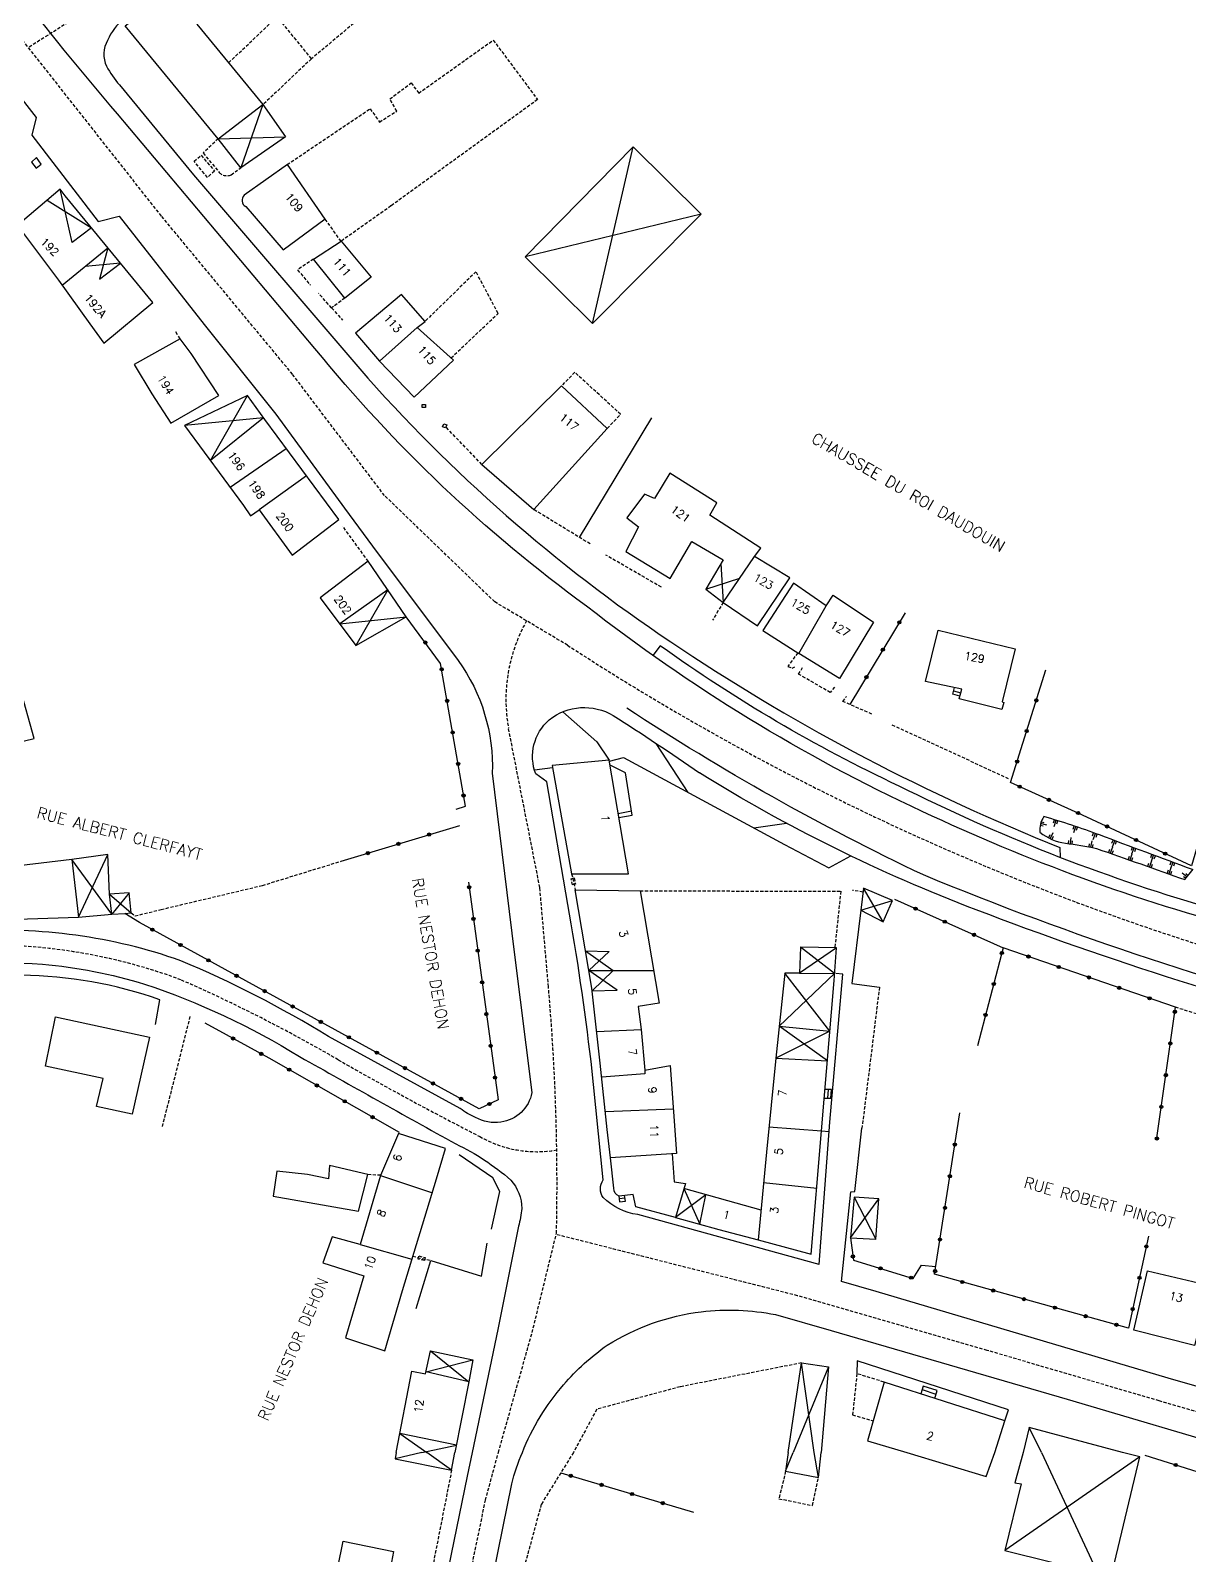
# Model space of a CAD drawing. Header units: millimetres. Extents: x 124000 to 125000, y 125000 to 126000.
# Drawn here: x 124562.6 to 124743.6, y 125233.9 to 125472.1 of the extents above; entities that cross this region are included whole.
import ezdxf
from ezdxf.enums import TextEntityAlignment as Align

# ---------------------------------------------------------------- set-up
doc = ezdxf.new("R2010")
doc.units = ezdxf.units.MM
doc.linetypes.add('DASHED', pattern=[0.75, 0.5, -0.25])
for name, color, linetype in [('W0001', 6, 'DASHED'), ('W0008', 7, 'CONTINUOUS'), ('W0100', 7, 'CONTINUOUS'), ('W0112', 1, 'DASHED'), ('W0211', 2, 'CONTINUOUS'), ('W0310', 3, 'CONTINUOUS'), ('W0322', 7, 'CONTINUOUS'), ('W0989', 7, 'CONTINUOUS'), ('W0991', 7, 'CONTINUOUS')]:
    doc.layers.add(name, color=color, linetype=linetype)
doc.styles.get("Standard").update_dxf_attribs({"font": 'romans.shx', "width": 0.85})

msp = doc.modelspace()

# ---------------------------------------------------------------- linework, layer by layer
at = {"layer": 'W0001'}
for points in [[(124906.83, 125250, 0.078436), (124822.22, 125304.68, 0.036898), (124745.69, 125329.12, -0.067527), (124646.49, 125376.07), (124635.1, 125382.85), (124617.89, 125399.45), (124603.51, 125418.41), (124583.04, 125443.11), (124559.9, 125472.44), (124539.72, 125500)], [(124635.68, 125250), (124640.95, 125268.73), (124644.76, 125284.24, 0.026839), (124643.5, 125322.72), (124642.15, 125338.24), (124637.25, 125363.14, -0.175515), (124640.09, 125379.89)], [(124500, 125311.19), (124508.24, 125314.52), (124542.47, 125328.05, -0.060084), (124555.84, 125329.22, -0.091263), (124586.09, 125323.81, -0.028008), (124610.66, 125311.32, 0.011571), (124632.77, 125299.34, 0.175182), (124644.8, 125297.24)]]:
    msp.add_lwpolyline(points, format="xyb", dxfattribs=at)
for points in [[(124604.06, 125500), (124600.82, 125497.6), (124586.8, 125486.01), (124576.73, 125478.58), (124562.27, 125469.43)], [(124766.74, 125250), (124738.9, 125258.05), (124712.02, 125265.94), (124682.42, 125274.48), (124644.71, 125284.04)], [(124581.05, 125000), (124586.03, 125022.8), (124590.68, 125045.52), (124591.92, 125056), (124601.28, 125089.33), (124604.77, 125104.97), (124610.68, 125131.62), (124618.95, 125172.38), (124623.12, 125191.45), (124629.5, 125222.27), (124633.66, 125242.53), (124635.68, 125250)]]:
    msp.add_lwpolyline(points, dxfattribs=at)
at = {"layer": 'W0008'}
for points in [[(124913.37, 125250, 0.044993), (124868.47, 125285.4, 0.047761), (124810.61, 125314.48, 0.020734), (124752.97, 125331.49, -0.044937), (124701.89, 125350.11, -0.057037), (124649.43, 125382.19, -0.064882), (124607.02, 125422.44), (124576.19, 125459.06, -0.021713), (124544.23, 125500, -0.021713)], [(124608.72, 125500), (124577.17, 125473.91, 0.126995), (124574.63, 125470.54, 0.242059), (124574.44, 125466.51, 0.041172), (124576.48, 125463.58), (124588.04, 125449.54), (124615.27, 125417.8, 0.065104), (124664.33, 125375.46, 0.051887), (124723.4, 125344.5)], [(124500, 125439.66, -0.025992), (124537.44, 125455.66, -0.008746), (124556.12, 125462.6, -0.25972), (124560.93, 125461.78), (124563.46, 125458.48), (124562.8, 125455.72), (124573.16, 125442.24), (124576.45, 125443.11), (124589.72, 125426.18), (124600.89, 125412.17), (124611.64, 125397.47), (124616, 125391.57), (124629.4, 125373.68, -0.167222), (124634.72, 125356.07), (124638.12, 125328.14), (124640.92, 125306.21, -0.319463), (124636.06, 125301.58, -0.166452), (124632.11, 125302.32, -0.155253)], [(124915.77, 125250, 0.041509), (124875.47, 125282.76, 0.067271), (124804.37, 125318.54, 0.018614), (124746.36, 125335.16, -0.045152), (124698.28, 125354.08, -0.045138), (124660.97, 125375.97), (124659.8, 125374.49)], [(124685.79, 125279.37), (124657.46, 125287.14, -0.156355), (124652.04, 125289.8, -0.319284), (124652.06, 125292.56), (124650.15, 125311.07, 0.015155), (124646.54, 125335.59), (124643.27, 125354.72), (124641.53, 125355.97, -0.316299), (124643.63, 125364.44, -0.312945), (124653.61, 125365.1, -0.011831), (124667.07, 125356.14, 1.921638)], [(124900.06, 125250, 0.059073), (124837.48, 125292.61, 0.058151), (124773.55, 125316.56, -0.035904), (124702.08, 125340.19, -0.034519), (124655.72, 125366.26, -0.889156)], [(124897.29, 125250, 0.024901), (124874.75, 125267.82, 0.049599), (124830.36, 125294.03, 0.049429), (124774.33, 125314.4, -0.028838), (124710.33, 125334.75, -0.047833), (124667.07, 125356.14, 3.143904)], [(124632.11, 125302.32, -0.066402), (124629.72, 125303.71), (124609.15, 125314.96, 0.038439), (124586.06, 125326.8, 0.102605), (124552.78, 125331.35, -0.153048), (124549.51, 125331.93, -0.216412), (124548.12, 125334.41)], [(124500, 125308.49), (124525.63, 125319.25, -0.040953), (124539.38, 125324, -0.074872), (124564.44, 125326.28, -0.052101), (124580.4, 125323.15, -0.058054), (124604.63, 125311.82, 0.00148), (124629.03, 125298.18, -0.070682), (124637.6, 125292.55, -0.18222), (124639.35, 125288.1, -0.032565), (124638.83, 125285.32), (124635.57, 125269.22), (124631.58, 125250)], [(124645.86, 125260.57, -0.061753), (124652.69, 125266.75, -0.109672), (124667.37, 125271.97)], [(124667.37, 125271.97, -0.081122), (124678.95, 125271.52), (124687.68, 125269.06), (124724.52, 125258.3), (124752.71, 125250)], [(124639.42, 125250, -0.083188), (124645.86, 125260.57, -0.083188)], [(124631.58, 125250), (124630.81, 125246.28), (124620.7, 125197.04), (124618.23, 125185.42), (124618.02, 125184.5, -0.272954), (124615.93, 125182.73, -0.09606), (124611.39, 125182.42), (124594.53, 125184.29), (124572.26, 125186.82), (124548.65, 125189.67), (124528.91, 125191.97), (124506.88, 125194.32, -0.096945), (124500, 125195.87)], [(124583.67, 125000), (124588.26, 125020.72), (124591.49, 125036.53), (124596.29, 125058.66, -0.004938), (124604.99, 125090.04, 0.005701), (124613.41, 125127.31), (124620.15, 125158.8), (124625.14, 125183.08), (124632.08, 125217.11), (124637.76, 125245.1, -0.034177), (124639.42, 125250, -0.034177)]]:
    msp.add_lwpolyline(points, format="xyb", dxfattribs=at)
for points in [[(124723.4, 125344.5), (124723.44, 125342.94)], [(124780.8, 125250), (124740.31, 125261.61), (124694.69, 125275.12)]]:
    msp.add_lwpolyline(points, dxfattribs=at)
at = {"layer": 'W0100'}
for points in [[(124591.91, 125455.18), (124577.37, 125472.83), (124586.12, 125479.75), (124590.5, 125474.38), (124588.55, 125473.1), (124598.9, 125460.52)], [(124591.91, 125455.18), (124598.9, 125460.52), (124602.41, 125455.5), (124595.43, 125450.66), (124591.91, 125455.18), (124602.41, 125455.5)], [(124598.9, 125460.52), (124595.43, 125450.66)], [(124650.39, 125426.33), (124667.33, 125443.41), (124656.73, 125453.92), (124639.87, 125436.76), (124650.39, 125426.33), (124656.73, 125453.92)], [(124562.75, 125451.52), (124563.47, 125450.57), (124564.27, 125451.21), (124563.54, 125452.24), (124562.75, 125451.52)], [(124574.04, 125423.28), (124581.72, 125429.59), (124567.98, 125446.29), (124567.23, 125447.31), (124552.3, 125434.65), (124549.58, 125438.89), (124558.14, 125444.74), (124560.53, 125441.63)], [(124572.11, 125441.27), (124569.1, 125438.99), (124567.23, 125447.31)], [(124565.17, 125445.57), (124572.11, 125441.27)], [(124549.58, 125438.89), (124560.53, 125441.63), (124566.98, 125433.08), (124571.87, 125426.28), (124574.04, 125423.28)], [(124667.33, 125443.41), (124639.87, 125436.76)], [(124611.1, 125439.17), (124615.83, 125433.56), (124611.7, 125430.31), (124606.79, 125436.4), (124611.1, 125439.17)], [(124567.55, 125432.29), (124574.67, 125438.16), (124573.37, 125433.23), (124576.66, 125435.74), (124571.14, 125435.25)], [(124624.22, 125426.66), (124620.55, 125430.84), (124613.37, 125424.8), (124617.09, 125420.42), (124622.51, 125414.83), (124628.67, 125420.62), (124622.98, 125425.68), (124624.22, 125426.66)], [(124622.98, 125425.68), (124617.09, 125420.42)], [(124592.02, 125415.08), (124587.69, 125421.64), (124585.95, 125423.93), (124578.77, 125419.91), (124581.56, 125415.33), (124584.53, 125410.75), (124592.02, 125415.08)], [(124610.75, 125395.74), (124599.17, 125411.32), (124596.5, 125415.06), (124586.65, 125410.42), (124595.88, 125397.92), (124596.94, 125396.28), (124598.3, 125397.21), (124603.44, 125390.16), (124610.75, 125395.74)], [(124598.98, 125411.58), (124590.69, 125404.95), (124596.5, 125415.06)], [(124641.22, 125397.28), (124652.69, 125409.94), (124645.52, 125416.57), (124633.11, 125404.31), (124641.22, 125397.28)], [(124598.98, 125411.58), (124586.65, 125410.42)], [(124593.78, 125400.76), (124602.53, 125406.8)], [(124605.69, 125402.54), (124598.3, 125397.21)], [(124676.13, 125379.11), (124681.19, 125386.6), (124675.7, 125389.91), (124676.66, 125391.26), (124668.72, 125396.37), (124669.81, 125398.33), (124662.48, 125402.95), (124660.08, 125398.99), (124658.51, 125399.69), (124655.73, 125395.99), (124657.56, 125394.55), (124655.59, 125390.72), (124662.53, 125386.52), (124665.89, 125392.26), (124670.77, 125389.43), (124668.07, 125384.82), (124670.81, 125382.77), (124675.7, 125389.91)], [(124621.29, 125380.53), (124615.35, 125389.19), (124607.86, 125383.5), (124613.43, 125376.01), (124621.29, 125380.53)], [(124670.43, 125388.86), (124670.81, 125382.77), (124676.13, 125379.11)], [(124668.07, 125384.82), (124673.38, 125386.53)], [(124618.41, 125384.73), (124610.91, 125379.4), (124621.29, 125380.53)], [(124618.41, 125384.73), (124613.43, 125376.01)], [(124686.86, 125382.24), (124681.8, 125385.76), (124676.97, 125378.36), (124682.63, 125374.79), (124686.86, 125382.24), (124687.97, 125383.92), (124694.29, 125379.7), (124688.97, 125370.86), (124682.63, 125374.79)], [(124702.39, 125370.43), (124704.37, 125378.41), (124716.41, 125375.51), (124714.39, 125367.26), (124714.66, 125367.13), (124714.35, 125366.05), (124707.64, 125367.7), (124708.08, 125369.22), (124702.39, 125370.43)], [(124557.23, 125341.22), (124552.52, 125359.56), (124554.2, 125360.03), (124553.8, 125362.99), (124558.85, 125364.67), (124560.13, 125360.77), (124563.16, 125361.51), (124560.94, 125369.54), (124559.32, 125370.21), (124550.43, 125365.37), (124551.64, 125362.88), (124546.93, 125362.75), (124542, 125361.18), (124542.17, 125360.72)], [(124707.77, 125368.13), (124706.65, 125368.42), (124706.93, 125369.46)], [(124706.79, 125368.94), (124707.91, 125368.63)], [(124542.17, 125360.72), (124548.3, 125338.19), (124549.24, 125334.35), (124550.91, 125332.97), (124570.1, 125333.59), (124574.68, 125343.39)], [(124647.12, 125340.39), (124655.98, 125340.39), (124652.98, 125358.14), (124644.06, 125357.28), (124647.12, 125340.39)], [(124654.5, 125349.17), (124656.58, 125349.51), (124655.55, 125356.14), (124653.12, 125357.34)], [(124654.39, 125349.81), (124656.47, 125350.22)], [(124575.3, 125334.07), (124569.02, 125342.63), (124557.23, 125341.22), (124558.98, 125333.23)], [(124577.3, 125334.18), (124578.32, 125334.29), (124577.99, 125337.38), (124574.92, 125337.17), (124574.68, 125343.39), (124569.02, 125342.63), (124570.1, 125333.59), (124575.3, 125334.07), (124574.92, 125337.17), (124578.32, 125334.29)], [(124577.99, 125337.38), (124575.3, 125334.07), (124577.3, 125334.18)], [(124647.69, 125337.89), (124657.82, 125337.73), (124660.79, 125320.16), (124657.53, 125319.65), (124657.96, 125316.06), (124658.56, 125309.73), (124662.5, 125310.42), (124663.49, 125296.71), (124653.2, 125296.02), (124652.69, 125300.43), (124651.6, 125310.82), (124650.28, 125322.51), (124647.69, 125337.89)], [(124692.28, 125334.69), (124695.78, 125332.88), (124697.23, 125336.18), (124692.72, 125338.15), (124692.28, 125334.69), (124697.23, 125336.18)], [(124695.78, 125332.88), (124692.72, 125338.15)], [(124649.3, 125328.32), (124653.63, 125325.26), (124659.92, 125325.29)], [(124649.3, 125328.32), (124652.99, 125328.25), (124649.82, 125325.25), (124653.63, 125325.26), (124650.33, 125322.12), (124654.21, 125322.21), (124649.82, 125325.25)], [(124663.34, 125286.68), (124670.13, 125284.83), (124676.28, 125283.19), (124684.56, 125280.99), (124686.14, 125300.21), (124688.14, 125323.7), (124688.48, 125328.83), (124682.85, 125328.91), (124682.73, 125324.85), (124688.21, 125324.78), (124682.85, 125328.91)], [(124688.48, 125328.83), (124682.73, 125324.85), (124680.41, 125324.86), (124679.03, 125311.57), (124687.07, 125311.15), (124679.55, 125316.56), (124687.47, 125315.8), (124680.41, 125324.86)], [(124688.21, 125324.78), (124679.55, 125316.56)], [(124566.47, 125318.02), (124581.17, 125314.85), (124578.46, 125302.83), (124572.92, 125304.03), (124573.94, 125308.4), (124564.91, 125310.33), (124566.47, 125318.02)], [(124651.04, 125315.76), (124657.96, 125316.06)], [(124687.47, 125315.8), (124679.03, 125311.57), (124677.55, 125296.9), (124676.28, 125283.19)], [(124658.56, 125309.73), (124658.57, 125309.15), (124651.83, 125308.61)], [(124686.58, 125305.33), (124687.62, 125305.31), (124687.73, 125306.67), (124686.69, 125306.69)], [(124687.18, 125306.68), (124687.09, 125305.32)], [(124652.39, 125303.27), (124662.98, 125303.67)], [(124677.95, 125300.88), (124686.14, 125300.21)], [(124611.77, 125267.9), (124617.94, 125265.88), (124620.68, 125275.27), (124626.03, 125292.73), (124627.41, 125297.49), (124620.07, 125299.8), (124617.28, 125293.23), (124614.09, 125282.46), (124622.18, 125280.17)], [(124686.14, 125300.21), (124687.36, 125300.12)], [(124615.3, 125293.4), (124609.27, 125294.79), (124609.15, 125292.74), (124605.84, 125293.4), (124601.08, 125293.94), (124600.48, 125290.03), (124613.85, 125287.69), (124615.3, 125293.4)], [(124617.28, 125293.23), (124625.37, 125290.57)], [(124676.71, 125287.82), (124664.66, 125291.21), (124667.17, 125285.63), (124668.09, 125290.24), (124663.34, 125286.68)], [(124677.11, 125292.16), (124685.41, 125291.29)], [(124654.5, 125290.06), (124654.62, 125289.16), (124655.56, 125289.24), (124655.4, 125290.14)], [(124654.55, 125289.66), (124655.47, 125289.74)], [(124690.67, 125283.53), (124694.64, 125283.3), (124695.11, 125289.61), (124691.28, 125289.85), (124690.67, 125283.53), (124695.11, 125289.61)], [(124691.28, 125289.85), (124694.64, 125283.3)], [(124614.09, 125282.46), (124609.7, 125283.65), (124608.25, 125279.61), (124614.64, 125277.57), (124611.77, 125267.9)], [(124734.93, 125269.08), (124737.09, 125278.38), (124746.83, 125276.08), (124744.43, 125266.69), (124734.93, 125269.08)], [(124619.72, 125250), (124622.17, 125262.69), (124624.31, 125262.26), (124625.05, 125265.86), (124631.71, 125264.46), (124631.04, 125261.04), (124624.38, 125262.61), (124631.71, 125264.46)], [(124625.05, 125265.86), (124631.04, 125261.04), (124628.9, 125250)], [(124680.95, 125250), (124683.04, 125263.98), (124687.25, 125263.38), (124686.12, 125250)], [(124687.25, 125263.38), (124681.72, 125250)], [(124685.02, 125250), (124683.04, 125263.98)], [(124713.23, 125250), (124714.79, 125254.93), (124695.92, 125260.99), (124693.32, 125251.79), (124699.48, 125250)], [(124703.86, 125258.44), (124704.21, 125259.66), (124702.04, 125260.35), (124701.65, 125259.14)], [(124701.87, 125259.82), (124704.04, 125259.09)], [(124629.12, 125251.12), (124620.29, 125252.95), (124624.52, 125250)], [(124733.17, 125250), (124718.62, 125253.87), (124717.67, 125250)], [(124720.51, 125250), (124718.62, 125253.87)], [(124623.72, 125250), (124629.12, 125251.12)], [(124623.72, 125250), (124619.53, 125249.02)], [(124619.72, 125250), (124619.53, 125249.02), (124628.37, 125247.24), (124628.9, 125250)], [(124628.37, 125247.24), (124624.52, 125250)], [(124680.55, 125247.05), (124681.72, 125250)], [(124680.95, 125250), (124680.55, 125247.05), (124685.7, 125246.09), (124686.12, 125250)], [(124685.7, 125246.09), (124685.02, 125250)], [(124699.48, 125250), (124711.9, 125246.23), (124713.23, 125250)], [(124717.67, 125250), (124716.36, 125245.27), (124717.32, 125245.09), (124714.79, 125234.7), (124722.13, 125232.87), (124721, 125228.5), (124727.55, 125226.67), (124728.08, 125228.67), (124730.79, 125227.98), (124735.86, 125249.29), (124733.17, 125250)], [(124735.86, 125249.29), (124714.79, 125234.7)], [(124720.51, 125250), (124730.79, 125227.98)], [(124608.93, 125223.81), (124611.42, 125236.14), (124619.31, 125234.52), (124618.03, 125227.88), (124621.16, 125227.28), (124620.3, 125223.25), (124617.04, 125223.98), (124621.16, 125227.28)]]:
    msp.add_lwpolyline(points, dxfattribs=at)
for points in [[(124608.6, 125442.63), (124602.72, 125451.14), (124595.99, 125446.35, 0.540065), (124596.21, 125444.6), (124602.05, 125437.83), (124608.6, 125442.67)], [(124662.82, 125296.66), (124663.14, 125292.26), (124664.9, 125292), (124663.34, 125286.68), (124657.13, 125288.37), (124656.74, 125290.28), (124654.53, 125290.05, -0.346671), (124653.72, 125291.25), (124653.2, 125296.02)]]:
    msp.add_lwpolyline(points, format="xyb", dxfattribs=at)
at = {"layer": 'W0112'}
for p, q in [((124623.77, 125413.7), (124624.27, 125413.7)), ((124623.77, 125413.2), (124623.77, 125413.7)), ((124624.27, 125413.2), (124623.77, 125413.2)), ((124624.27, 125413.7), (124624.27, 125413.2)), ((124626.95, 125410.2), (124627.14, 125410.66)), ((124627.41, 125410.01), (124626.95, 125410.2)), ((124627.14, 125410.66), (124627.6, 125410.48)), ((124627.6, 125410.48), (124627.41, 125410.01)), ((124647.05, 125339.61), (124647.53, 125339.72)), ((124647.26, 125338.63), (124647.05, 125339.61)), ((124647.75, 125338.74), (124647.26, 125338.63)), ((124647.53, 125339.72), (124647.75, 125338.74)), ((124623.13, 125280.19), (124623.25, 125280.68)), ((124624.11, 125279.96), (124623.13, 125280.19)), ((124623.25, 125280.68), (124624.22, 125280.44)), ((124624.22, 125280.44), (124624.11, 125279.96))]:
    msp.add_line(p, q, dxfattribs=at)
for points in [[(124593.53, 125467.05), (124601.15, 125474.26), (124599.07, 125477.15), (124605.59, 125482.33), (124613.07, 125473.19), (124606.47, 125467.67), (124601.15, 125474.26)], [(124602.67, 125451.14), (124615.63, 125459.87), (124617.11, 125457.8), (124619.81, 125459.5), (124618.72, 125461.4), (124622.05, 125463.91), (124623.23, 125462.31), (124634.87, 125470.59), (124641.8, 125461.3), (124618.9, 125444.69), (124611.1, 125439.17), (124608.6, 125442.67)], [(124606.47, 125467.67), (124598.9, 125460.52)], [(124589.24, 125452.61), (124591.35, 125450.12), (124590.22, 125449.15), (124588.15, 125451.66), (124589.24, 125452.61)], [(124606.79, 125436.4), (124604.31, 125434.7), (124606.32, 125432.32)], [(124628.29, 125420.96), (124635.64, 125427.9), (124632.18, 125434.42), (124624.22, 125426.66)], [(124609.63, 125428.76), (124607.56, 125431.08)], [(124611.7, 125430.31), (124609.63, 125428.76), (124611.34, 125426.85)], [(124585.95, 125423.93), (124585.21, 125425.17)], [(124652.69, 125409.94), (124654.77, 125412.15), (124647.6, 125418.71), (124645.52, 125416.57)], [(124633.11, 125404.31), (124627.47, 125410.14)], [(124650.01, 125391.89), (124641.22, 125397.28)], [(124615.35, 125389.19), (124611.37, 125394.66)], [(124661.14, 125385.14), (124652.47, 125390.15)], [(124670.81, 125382.77), (124669.12, 125379.97)], [(124682.45, 125374.9), (124680.9, 125372.78), (124681.56, 125372.51), (124681.99, 125372.69)], [(124688.2, 125369.55), (124687.53, 125368.69), (124682.58, 125371.56), (124683.19, 125372.6)], [(124694.04, 125365.31), (124689.49, 125367.29), (124690.04, 125368.08)], [(124715.39, 125355.23), (124697.16, 125363.6)], [(124578.32, 125334.29), (124578.92, 125333.8), (124582.98, 125334.8), (124598.82, 125338.56), (124611.14, 125342.36)], [(124647.12, 125340.39), (124647.69, 125337.89)], [(124657.82, 125337.73), (124689.17, 125337.64), (124688.25, 125328.84)], [(124692.64, 125337.52), (124691.02, 125337.79)], [(124695.2, 125322.67), (124692.48, 125300.67)], [(124587.5, 125318.09), (124583.14, 125300.84)], [(124806.84, 125299.86), (124769.8, 125310.55), (124741.46, 125319.53)], [(124617.3, 125293.28), (124615.3, 125293.4)], [(124622.32, 125280.64), (124625.1, 125279.98)], [(124683.04, 125263.98), (124664.06, 125260.25), (124651.05, 125256.74), (124647.4, 125250)], [(124695.92, 125260.99), (124691.68, 125262.3), (124691, 125255.85), (124694.2, 125254.93)], [(124647.4, 125250), (124642.38, 125241.9), (124636.6, 125220.69)], [(124628.37, 125247.24), (124624.8, 125229.08)], [(124680.55, 125247.05), (124679.5, 125242.77), (124684.74, 125241.72), (124685.7, 125246.09)]]:
    msp.add_lwpolyline(points, dxfattribs=at)
msp.add_lwpolyline([(124591.91, 125455.18), (124589.56, 125452.96), (124592.07, 125449.92, 0.317767), (124593.93, 125449.55), (124595.43, 125450.66)], format="xyb", dxfattribs=at)
at = {"layer": 'W0211'}
for p, q in [((124721.33, 125347.95), (124720.37, 125348.21)), ((124720.92, 125348.36), (124720.44, 125348.49)), ((124722.39, 125348.35), (124722.54, 125348.82)), ((124722.52, 125347.78), (124722.81, 125348.74)), ((124722.94, 125348.18), (124723.09, 125348.66)), ((124720.78, 125347.8), (124720.29, 125347.93)), ((124721.82, 125346.45), (124721.61, 125346)), ((124722.3, 125346.78), (124721.87, 125345.88)), ((124722.35, 125346.2), (124722.13, 125345.75)), ((124725.11, 125346.06), (124724.98, 125345.06)), ((124725.46, 125347.37), (124725.62, 125347.85)), ((124725.57, 125346.81), (124725.89, 125347.76)), ((124726.01, 125347.19), (124726.17, 125347.66)), ((124728.5, 125346.31), (124728.67, 125346.78)), ((124728.6, 125345.74), (124728.94, 125346.68)), ((124729.04, 125346.11), (124729.21, 125346.58)), ((124724.76, 125345.6), (124724.7, 125345.1)), ((124725.33, 125345.52), (124725.27, 125345.03)), ((124727.99, 125345.08), (124727.89, 125344.59)), ((124728.38, 125345.51), (124728.17, 125344.53)), ((124728.56, 125344.96), (124728.46, 125344.47)), ((124731.15, 125344.15), (124730.99, 125343.68)), ((124731.59, 125344.53), (124731.26, 125343.58)), ((124731.53, 125345.18), (124731.7, 125345.65)), ((124731.7, 125343.96), (124731.53, 125343.49)), ((124731.62, 125344.61), (124731.97, 125345.55)), ((124732.07, 125344.98), (124732.24, 125345.45)), ((124734.65, 125343.46), (124734.31, 125342.51)), ((124734.56, 125344.05), (124734.73, 125344.52)), ((124734.65, 125343.48), (124735, 125344.41)), ((124735.1, 125343.85), (124735.27, 125344.31)), ((124734.21, 125343.08), (124734.04, 125342.61)), ((124734.75, 125342.89), (124734.59, 125342.42)), ((124737.26, 125342.01), (124737.09, 125341.54)), ((124737.7, 125342.38), (124737.37, 125341.44)), ((124737.59, 125342.92), (124737.76, 125343.39)), ((124737.8, 125341.82), (124737.64, 125341.34)), ((124737.69, 125342.35), (124738.03, 125343.29)), ((124738.13, 125342.72), (124738.31, 125343.19)), ((124740.75, 125341.3), (124740.41, 125340.36)), ((124740.62, 125341.8), (124740.8, 125342.27)), ((124740.72, 125341.23), (124741.07, 125342.17)), ((124741.17, 125341.6), (124741.34, 125342.07)), ((124740.31, 125340.93), (124740.14, 125340.46)), ((124740.85, 125340.73), (124740.69, 125340.26)), ((124742.48, 125340.52), (124743.28, 125339.9)), ((124742.7, 125339.98), (124743.1, 125339.68)), ((124743.06, 125340.44), (124743.45, 125340.13))]:
    msp.add_line(p, q, dxfattribs=at)
msp.add_lwpolyline([(124744.1, 125341.05, -0.00196), (124729.59, 125346.44, 0.020798), (124720.88, 125349.31, 0.188407), (124720.28, 125346.86, 0.130415), (124724.26, 125345.15, -0.028564), (124729.09, 125344.33, -0.0027), (124742.93, 125339.46), (124744.2, 125341.09)], format="xyb", dxfattribs=at)
at = {"layer": 'W0310'}
for points in [[(124648.33, 125392.92), (124659.63, 125411.59)], [(124634.61, 125284.86), (124635.92, 125290.78), (124634.79, 125292.87), (124629.54, 125296.49)], [(124622.84, 125272.48), (124625.1, 125279.98), (124633.04, 125277.54), (124633.91, 125282.68)]]:
    msp.add_lwpolyline(points, dxfattribs=at)
at = {"layer": 'W0322'}
for points in [[(124629.1, 125350.45), (124630.53, 125350.93), (124626.66, 125373.24), (124621.29, 125380.53)], [(124699.22, 125381.16), (124690.59, 125366.81)], [(124749.46, 125360.43), (124743.95, 125341.61), (124726.95, 125349.55), (124715.7, 125354.62), (124721.2, 125372.22)], [(124611.14, 125342.36), (124629.65, 125347.94)], [(124631, 125339.05), (124635.62, 125305.07), (124632.68, 125303.67), (124579.63, 125332.75), (124577.3, 125334.18)], [(124697.56, 125336.41), (124714.54, 125328.81)], [(124738.51, 125298.76), (124741.46, 125319.53), (124714.54, 125328.81), (124710.51, 125313.5)], [(124620.21, 125299.97), (124599.89, 125311.56), (124589.86, 125317.05)], [(124737.24, 125283.8), (124734.13, 125269.41), (124703.83, 125277.82), (124707.74, 125303.02)], [(124690.67, 125283.53), (124691.14, 125280.05), (124700.47, 125277.19), (124701.77, 125279.24), (124704.02, 125279.05)], [(124767.84, 125239.72), (124736.71, 125249.54)], [(124645.42, 125246.82), (124666.17, 125240.66)]]:
    msp.add_lwpolyline(points, dxfattribs=at)
for centre, radius in [((124698.32, 125379.66), 0.25), ((124698.32, 125379.66), 0.15), ((124624.26, 125376.5), 0.25), ((124624.26, 125376.5), 0.15), ((124695.75, 125375.38), 0.25), ((124695.75, 125375.38), 0.15), ((124626.82, 125372.31), 0.25), ((124626.82, 125372.31), 0.15), ((124693.17, 125371.09), 0.25), ((124693.17, 125371.09), 0.15), ((124627.68, 125367.38), 0.25), ((124627.68, 125367.38), 0.15), ((124719.71, 125367.45), 0.25), ((124719.71, 125367.45), 0.15), ((124628.53, 125362.45), 0.25), ((124628.53, 125362.45), 0.15), ((124718.21, 125362.67), 0.25), ((124718.21, 125362.67), 0.15), ((124629.39, 125357.53), 0.25), ((124716.72, 125357.9), 0.25), ((124716.72, 125357.9), 0.15), ((124629.39, 125357.53), 0.15), ((124717.12, 125353.98), 0.25), ((124717.12, 125353.98), 0.15), ((124630.24, 125352.6), 0.25), ((124630.24, 125352.6), 0.15), ((124721.68, 125351.93), 0.25), ((124721.68, 125351.93), 0.15), ((124726.24, 125349.87), 0.25), ((124726.24, 125349.87), 0.15), ((124624.86, 125346.5), 0.25), ((124624.86, 125346.5), 0.15), ((124730.77, 125347.77), 0.25), ((124730.77, 125347.77), 0.15), ((124735.3, 125345.65), 0.25), ((124615.28, 125343.61), 0.25), ((124615.28, 125343.61), 0.15), ((124620.07, 125345.05), 0.25), ((124620.07, 125345.05), 0.15), ((124735.3, 125345.65), 0.15), ((124739.83, 125343.53), 0.25), ((124739.83, 125343.53), 0.15), ((124631.11, 125338.28), 0.25), ((124631.11, 125338.28), 0.15), ((124700.85, 125334.94), 0.25), ((124700.85, 125334.94), 0.15), ((124581.62, 125331.66), 0.25), ((124581.62, 125331.66), 0.15), ((124631.78, 125333.33), 0.25), ((124631.78, 125333.33), 0.15), ((124705.42, 125332.89), 0.25), ((124705.42, 125332.89), 0.15), ((124586.01, 125329.26), 0.25), ((124586.01, 125329.26), 0.15), ((124709.98, 125330.85), 0.25), ((124709.98, 125330.85), 0.15), ((124590.39, 125326.86), 0.25), ((124590.39, 125326.86), 0.15), ((124632.45, 125328.37), 0.25), ((124632.45, 125328.37), 0.15), ((124714.33, 125328), 0.25), ((124714.33, 125328), 0.15), ((124718.48, 125327.45), 0.25), ((124718.48, 125327.45), 0.15), ((124594.78, 125324.45), 0.25), ((124594.78, 125324.45), 0.15), ((124723.21, 125325.82), 0.25), ((124723.21, 125325.82), 0.15), ((124727.94, 125324.19), 0.25), ((124599.16, 125322.05), 0.25), ((124599.16, 125322.05), 0.15), ((124633.13, 125323.42), 0.25), ((124633.13, 125323.42), 0.15), ((124713.06, 125323.17), 0.25), ((124713.06, 125323.17), 0.15), ((124727.94, 125324.19), 0.15), ((124732.66, 125322.56), 0.25), ((124732.66, 125322.56), 0.15), ((124603.54, 125319.65), 0.25), ((124603.54, 125319.65), 0.15), ((124737.39, 125320.93), 0.25), ((124737.39, 125320.93), 0.15), ((124607.93, 125317.24), 0.25), ((124607.93, 125317.24), 0.15), ((124633.8, 125318.46), 0.25), ((124633.8, 125318.46), 0.15), ((124711.78, 125318.33), 0.25), ((124711.78, 125318.33), 0.15), ((124741.36, 125318.83), 0.25), ((124741.36, 125318.83), 0.15), ((124594.24, 125314.65), 0.25), ((124612.31, 125314.84), 0.25), ((124612.31, 125314.84), 0.15), ((124594.24, 125314.65), 0.15), ((124598.63, 125312.25), 0.25), ((124616.7, 125312.44), 0.25), ((124616.7, 125312.44), 0.15), ((124634.48, 125313.51), 0.25), ((124634.48, 125313.51), 0.15), ((124740.65, 125313.88), 0.25), ((124740.65, 125313.88), 0.15), ((124598.63, 125312.25), 0.15), ((124621.08, 125310.03), 0.25), ((124621.08, 125310.03), 0.15), ((124602.98, 125309.79), 0.25), ((124602.98, 125309.79), 0.15), ((124625.47, 125307.63), 0.25), ((124625.47, 125307.63), 0.15), ((124635.15, 125308.55), 0.25), ((124635.15, 125308.55), 0.15), ((124739.95, 125308.93), 0.25), ((124739.95, 125308.93), 0.15), ((124607.33, 125307.32), 0.25), ((124607.33, 125307.32), 0.15), ((124629.85, 125305.23), 0.25), ((124629.85, 125305.23), 0.15), ((124611.67, 125304.84), 0.25), ((124611.67, 125304.84), 0.15), ((124634.28, 125304.43), 0.25), ((124634.28, 125304.43), 0.15), ((124739.25, 125303.98), 0.25), ((124739.25, 125303.98), 0.15), ((124616.02, 125302.36), 0.25), ((124616.02, 125302.36), 0.15), ((124706.98, 125298.08), 0.25), ((124706.98, 125298.08), 0.15), ((124738.55, 125299.03), 0.25), ((124738.55, 125299.03), 0.15), ((124706.21, 125293.14), 0.25), ((124706.21, 125293.14), 0.15), ((124705.44, 125288.2), 0.25), ((124705.44, 125288.2), 0.15), ((124704.67, 125283.26), 0.25), ((124704.67, 125283.26), 0.15), ((124736.89, 125282.16), 0.25), ((124736.89, 125282.16), 0.15), ((124691.06, 125280.61), 0.25), ((124691.06, 125280.61), 0.15), ((124695.38, 125278.75), 0.25), ((124695.38, 125278.75), 0.15), ((124700.16, 125277.29), 0.25), ((124700.16, 125277.29), 0.15), ((124703.9, 125278.32), 0.25), ((124703.9, 125278.32), 0.15), ((124708.15, 125276.62), 0.25), ((124708.15, 125276.62), 0.15), ((124735.83, 125277.27), 0.25), ((124735.83, 125277.27), 0.15), ((124712.97, 125275.28), 0.25), ((124712.97, 125275.28), 0.15), ((124717.79, 125273.94), 0.25), ((124717.79, 125273.94), 0.15), ((124722.61, 125272.61), 0.25), ((124722.61, 125272.61), 0.15), ((124734.77, 125272.39), 0.25), ((124734.77, 125272.39), 0.15), ((124727.42, 125271.27), 0.25), ((124727.42, 125271.27), 0.15), ((124732.24, 125269.94), 0.25), ((124732.24, 125269.94), 0.15), ((124741.48, 125248.03), 0.25), ((124741.48, 125248.03), 0.15), ((124646.99, 125246.35), 0.25), ((124646.99, 125246.35), 0.15), ((124651.79, 125244.93), 0.25), ((124651.79, 125244.93), 0.15), ((124656.58, 125243.5), 0.25), ((124656.58, 125243.5), 0.15), ((124661.37, 125242.08), 0.25), ((124661.37, 125242.08), 0.15)]:
    msp.add_circle(centre, radius, dxfattribs=at)
at = {"layer": 'W0989'}
for points in [[(124645.74, 125365.68), (124651.06, 125360.99), (124652.98, 125358.14)], [(124665.3, 125353.09), (124660.34, 125360.73)], [(124653.01, 125357.97), (124655.22, 125358.52), (124680.35, 125344.97), (124687.32, 125341.32), (124690.73, 125343.17)], [(124641.31, 125356.64), (124644.12, 125356.99)], [(124675.57, 125347.55), (124680.68, 125348.28)], [(124692.28, 125334.69), (124690.9, 125323.25), (124695.2, 125322.67)], [(124685.79, 125279.37), (124687.47, 125301.6), (124689.51, 125324.68), (124688.39, 125324.81)], [(124689.28, 125276.7), (124690.76, 125290.68), (124691.35, 125290.74), (124692.48, 125300.67)], [(124694.69, 125275.12), (124689.28, 125276.7)], [(124714.79, 125254.93), (124715.38, 125256.65), (124691.74, 125264.32), (124691.68, 125262.3)]]:
    msp.add_lwpolyline(points, dxfattribs=at)
msp.add_lwpolyline([(124582.11, 125316.85), (124582.81, 125320.71, 0.081705), (124561.18, 125324.52), (124561.13, 125324.01)], format="xyb", dxfattribs=at)

# ---------------------------------------------------------------- texts
for s, rotation, p in [('CHAUSSEE DU ROI DAUDOUIN', 329.8202, (124699.72, 125399.98)), ('RUE ALBERT CLERFAYT', 345.4749, (124576.52, 125346.66)), ('RUE NESTOR DEHON', 279.8867, (124625.08, 125327.92)), ('RUE ROBERT PINGOT', 344.3744, (124729.55, 125288.98)), ('RUE NESTOR DEHON', 66.6678, (124603.61, 125266.14))]:
    msp.add_text(s, height=1.75, rotation=rotation, dxfattribs=at).set_placement(p, align=Align.MIDDLE)
at = {"layer": 'W0991'}
for s, rotation, p in [('109', 309.3209, (124603.78, 125445.23)), ('192', 315.0976, (124565.6, 125438.3)), ('111', 310.0185, (124611.26, 125435.15)), ('192A', 309.994, (124572.72, 125429.12)), ('113', 311.0672, (124619.17, 125426.36)), ('115', 311.2178, (124624.49, 125421.39)), ('194', 301.6362, (124583.72, 125416.76)), ('117', 320.5089, (124646.71, 125410.93)), ('196', 306.4441, (124594.74, 125404.85)), ('198', 305.1641, (124597.92, 125400.43)), ('200', 306.0878, (124602.34, 125395.34)), ('121', 324.0032, (124664.14, 125396.6)), ('123', 330.9726, (124677.1, 125386.04)), ('202', 306.6727, (124611.38, 125382.4)), ('125', 329.5179, (124682.88, 125382.16)), ('127', 329.3775, (124689.07, 125378.64)), ('129', 349.2275, (124710.06, 125374.17)), ('1', 272.263, (124652.39, 125349.06)), ('3', 290.3441, (124655.23, 125331.03)), ('5', 273.9496, (124656.61, 125321.97)), ('7', 280.3161, (124656.64, 125312.51)), ('9', 277.1329, (124659.75, 125306.58)), ('7', 87.3945, (124680.05, 125306.14)), ('11', 272.1635, (124660.01, 125300.18)), ('6', 74.9888, (124619.91, 125296.03)), ('5', 83.1106, (124679.48, 125297.02)), ('8', 66.347, (124617.4, 125287.39)), ('1', 345.0846, (124671.31, 125287.11)), ('3', 84.6795, (124678.78, 125287.83)), ('10', 70.8011, (124615.63, 125279.6)), ('13', 346.1539, (124741.55, 125274.29)), ('12', 83.4934, (124623.27, 125257.25)), ('2', 346.6899, (124703.14, 125252.56))]:
    msp.add_text(s, height=1.25, rotation=rotation, dxfattribs=at).set_placement(p, align=Align.MIDDLE)

doc.saveas('drawing.dxf')
